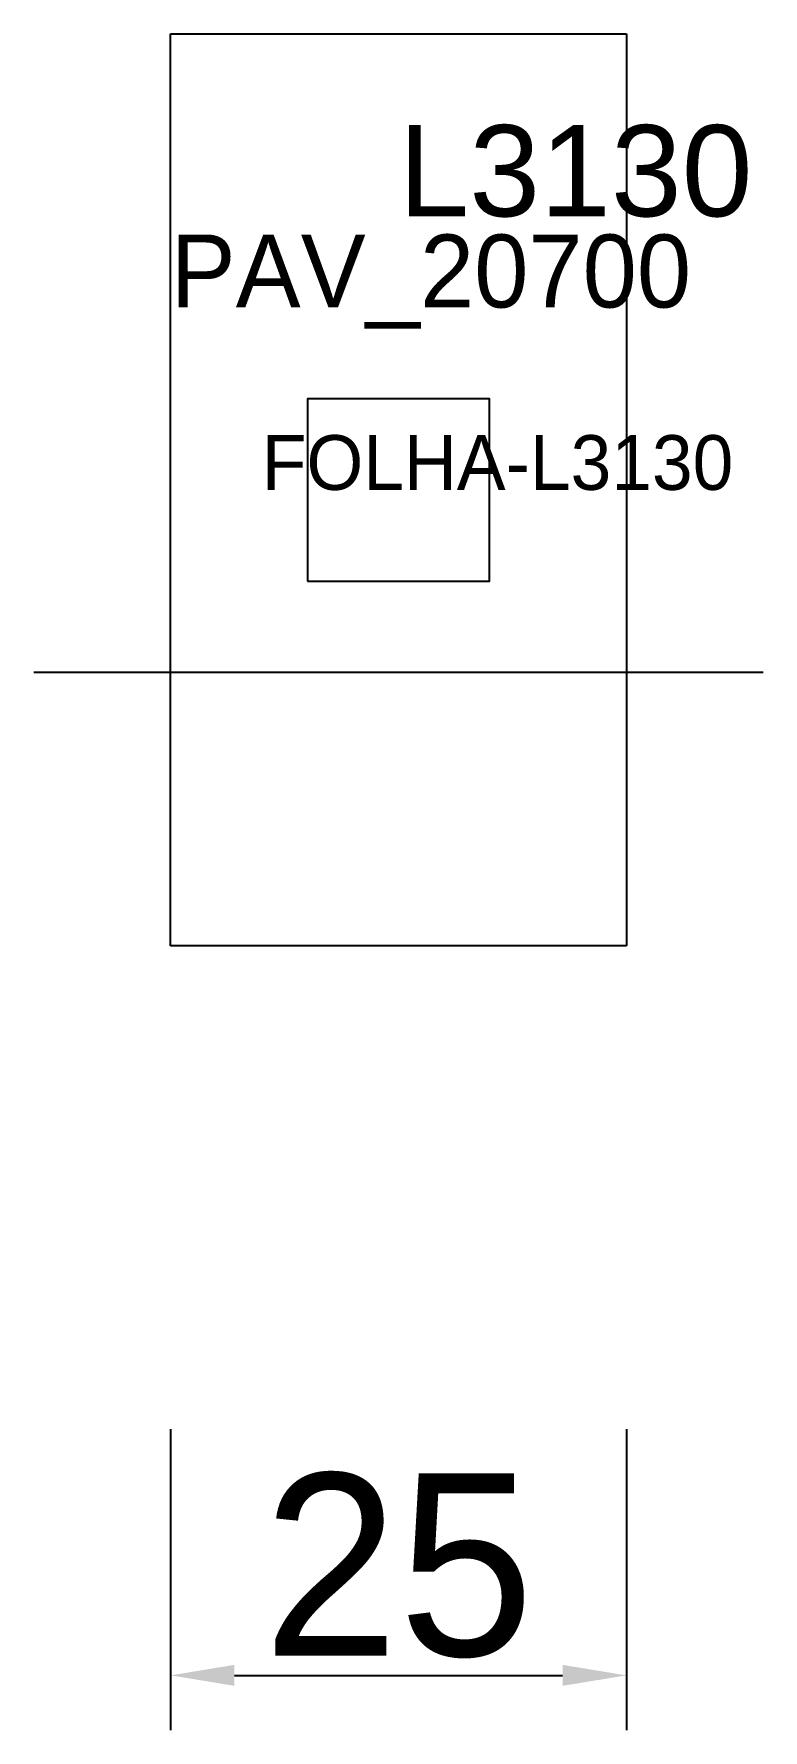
# Model space of a CAD drawing. Header units: metres. Extents: x 214.7 to 254.7, y 108.5 to 201.5.
import ezdxf

# ---------------------------------------------------------------- set-up
doc = ezdxf.new("R2010")
doc.units = ezdxf.units.M
for name, color, linetype in [('COTA', 241, 'CONTINUOUS'), ('FOLHA', 255, 'CONTINUOUS'), ('Hachura', 251, 'CONTINUOUS'), ('NOMENCLATURA', 7, 'CONTINUOUS'), ('Nível', 160, 'CONTINUOUS'), ('Painéis', 200, 'CONTINUOUS'), ('Pilares', 5, 'CONTINUOUS'), ('SARR_2.2x7', 40, 'CONTINUOUS')]:
    doc.layers.add(name, color=color, linetype=linetype)
doc.styles.add('ARIAL', font='Arial.ttf')
doc.dimstyles.new('EZ DXF', dxfattribs={"dimtxt": 10, "dimasz": 3.5, "dimexe": 3, "dimexo": 1.5, "dimgap": 1, "dimtad": 1, "dimdec": 1, "dimdsep": 46, "dimcen": 2.5, "dimazin": 3, "dimtfac": 1, "dimtmove": 0, "dimatfit": 3})

msp = doc.modelspace()

# ---------------------------------------------------------------- hatches: boundary and pattern name
at = {"layer": 'Hachura'}
h = msp.add_hatch(dxfattribs=at)
h.set_pattern_fill('ANSI31', scale=50)
h.paths.add_polyline_path([(222.2, 201.5), (234.7, 201.5), (247.2, 201.5), (247.2, 176.5), (247.2, 151.5), (234.7, 151.5), (222.2, 151.5), (222.2, 176.5)])
h = msp.add_hatch(dxfattribs=at)
h.set_pattern_fill('ANSI31', scale=50)
h.paths.add_polyline_path([(222.2, 201.5), (234.7, 201.5), (247.2, 201.5), (247.2, 176.5), (247.2, 151.5), (234.7, 151.5), (222.2, 151.5), (222.2, 176.5)])

# ---------------------------------------------------------------- linework, layer by layer
at = {"layer": 'Painéis', "color": 200}
for p, q in [((222.2, 201.5), (234.7, 201.5)), ((222.2, 176.5), (222.2, 201.5)), ((222.2, 201.5), (234.7, 201.5)), ((222.2, 176.5), (222.2, 201.5)), ((234.7, 201.5), (247.2, 201.5)), ((234.7, 201.5), (247.2, 201.5)), ((247.2, 201.5), (247.2, 176.5)), ((247.2, 201.5), (247.2, 176.5)), ((222.2, 151.5), (222.2, 176.5)), ((222.2, 151.5), (222.2, 176.5)), ((247.2, 176.5), (247.2, 151.5)), ((247.2, 176.5), (247.2, 151.5)), ((234.7, 151.5), (222.2, 151.5)), ((234.7, 151.5), (222.2, 151.5)), ((247.2, 151.5), (234.7, 151.5)), ((247.2, 151.5), (234.7, 151.5))]:
    msp.add_line(p, q, dxfattribs=at)
at = {"layer": 'Pilares'}
msp.add_lwpolyline([(229.7, 171.5), (239.7, 171.5), (239.7, 181.5), (229.7, 181.5)], close=True, dxfattribs=at)
msp.add_lwpolyline([(229.7, 171.5), (239.7, 171.5), (239.7, 181.5), (229.7, 181.5)], close=True, dxfattribs=at)
at = {"layer": 'SARR_2.2x7'}
msp.add_line((214.7, 166.5), (254.7, 166.5), dxfattribs=at)
msp.add_line((214.7, 166.5), (254.7, 166.5), dxfattribs=at)

# ---------------------------------------------------------------- texts
at = {"layer": 'FOLHA'}
msp.add_text('FOLHA-L3130', height=3, dxfattribs=at).set_placement((227.2, 176.5))
msp.add_text('FOLHA-L3130', height=3, dxfattribs=at).set_placement((227.2, 176.5))
at = {"layer": 'NOMENCLATURA', "insert": (234.7, 196.5), "char_height": 5, "attachment_point": 1, "style": 'ARIAL'}
msp.add_mtext('L3130', dxfattribs=at)
msp.add_mtext('L3130', dxfattribs=at)
at = {"layer": 'Nível'}
msp.add_text('PAV_20700', height=4, dxfattribs=at).set_placement((222.2, 186.5))
msp.add_text('PAV_20700', height=4, dxfattribs=at).set_placement((222.2, 186.5))

# ---------------------------------------------------------------- dimensions: what is measured, and where the dimension line sits
at = {"layer": 'COTA'}
msp.add_linear_dim(base=(222.2, 111.5), p1=(222.2, 126.5), p2=(247.2, 126.5), dimstyle='EZ DXF', dxfattribs=at).render()
msp.add_linear_dim(base=(222.2, 111.5), p1=(222.2, 126.5), p2=(247.2, 126.5), dimstyle='EZ DXF', dxfattribs=at).render()

doc.saveas('drawing.dxf')
